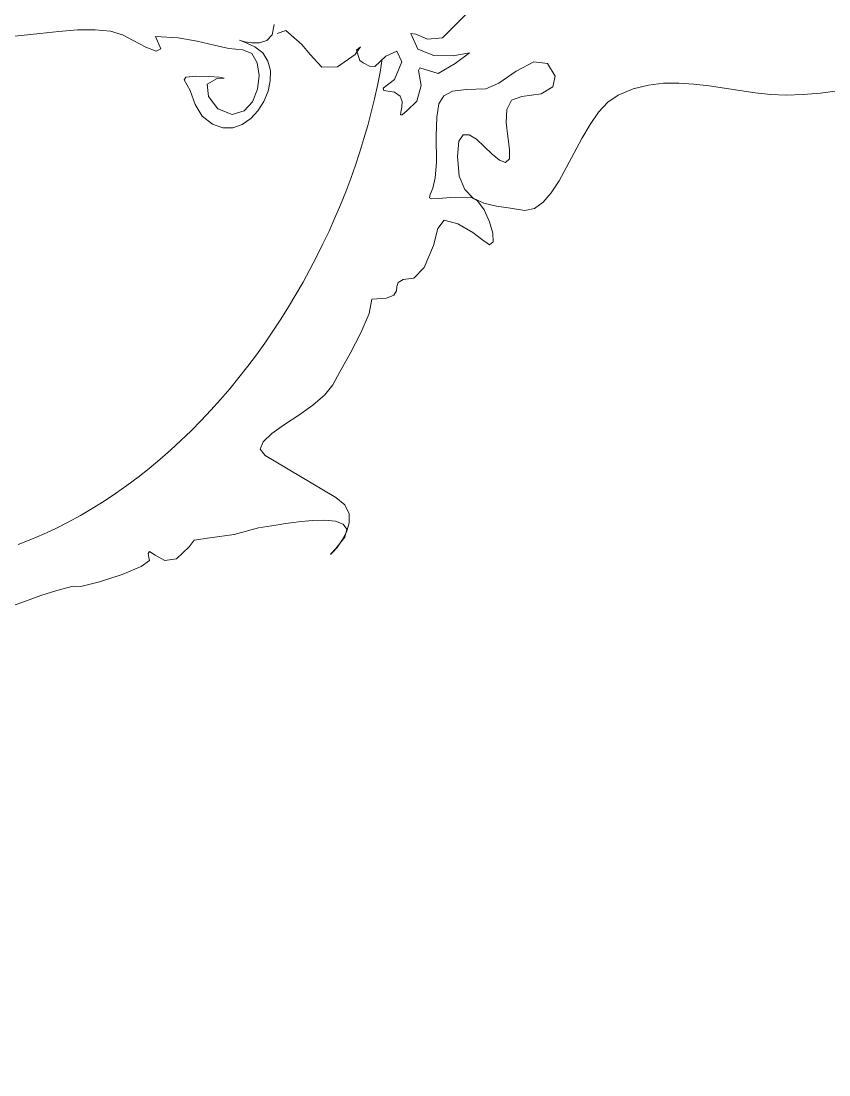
# Model space of a CAD drawing. Header units: centimetres. Extents: x -377343 to 693706, y 194584 to 813780.
# Drawn here: x 181948.4 to 181992, y 498772.4 to 498829.3 of the extents above; entities that cross this region are included whole.
import ezdxf

# ---------------------------------------------------------------- set-up
doc = ezdxf.new("R2010")
doc.units = ezdxf.units.CM
doc.layers.add('PIPA', color=11, linetype='Continuous')
doc.layers.add('TEXT', color=7, linetype='Continuous')

msp = doc.modelspace()

# ---------------------------------------------------------------- linework, layer by layer
at = {"layer": 'PIPA', "lineweight": 35, "extrusion": (0, 0.816497, 0.57735), "elevation": 193451.324}
msp.add_lwpolyline([(-421704.212, -325591.681), (-159560.265, -63447.734), (377343.333, -600351.331), (-158232.47, -1135927.133), (-693706.405, -600453.199), (-454216.825, -360963.619)], dxfattribs=at)
at = {"layer": 'TEXT', "color": 2, "linetype": 'Continuous', "lineweight": 13}
for p, q in [((181972.468, 498829.697), (181971.171, 498828.4)), ((181972.468, 498829.697), (181971.171, 498828.4)), ((181949.424, 498828.644), (181948.429, 498828.528)), ((181949.424, 498828.644), (181948.429, 498828.528)), ((181950.456, 498828.755), (181949.424, 498828.644)), ((181950.456, 498828.755), (181949.424, 498828.644)), ((181951.473, 498828.832), (181950.456, 498828.755)), ((181951.473, 498828.832), (181950.456, 498828.755)), ((181952.422, 498828.845), (181951.473, 498828.832)), ((181952.422, 498828.845), (181951.473, 498828.832)), ((181953.249, 498828.765), (181952.422, 498828.845)), ((181953.249, 498828.765), (181952.422, 498828.845)), ((181953.902, 498828.562), (181953.249, 498828.765)), ((181953.902, 498828.562), (181953.249, 498828.765)), ((181962.091, 498829.13), (181961.977, 498828.57)), ((181962.091, 498829.13), (181961.977, 498828.57)), ((181962.715, 498828.8), (181962.253, 498828.643)), ((181962.715, 498828.8), (181962.253, 498828.643)), ((181963.574, 498828.055), (181962.715, 498828.8)), ((181963.574, 498828.055), (181962.715, 498828.8)), ((181969.73, 498828.598), (181969.469, 498828.643)), ((181969.73, 498828.598), (181969.469, 498828.643)), ((181969.469, 498828.643), (181969.837, 498827.795)), ((181969.469, 498828.643), (181969.837, 498827.795)), ((181948.429, 498828.528), (181947.526, 498828.437)), ((181948.429, 498828.528), (181947.526, 498828.437)), ((181954.469, 498828.266), (181953.902, 498828.562)), ((181954.469, 498828.266), (181953.902, 498828.562)), ((181955.149, 498827.903), (181954.469, 498828.266)), ((181955.149, 498827.903), (181954.469, 498828.266)), ((181955.686, 498828.481), (181955.975, 498827.805)), ((181955.686, 498828.481), (181955.975, 498827.805)), ((181956.898, 498828.405), (181955.686, 498828.481)), ((181956.898, 498828.405), (181955.686, 498828.481)), ((181957.936, 498828.224), (181956.898, 498828.405)), ((181957.936, 498828.224), (181956.898, 498828.405)), ((181958.838, 498828.009), (181957.936, 498828.224)), ((181958.838, 498828.009), (181957.936, 498828.224)), ((181960.265, 498828.265), (181960.221, 498828.282)), ((181960.221, 498828.282), (181960.454, 498828.185)), ((181960.265, 498828.265), (181960.221, 498828.282)), ((181960.221, 498828.282), (181960.454, 498828.185)), ((181960.509, 498828.194), (181960.265, 498828.265)), ((181960.509, 498828.194), (181960.265, 498828.265)), ((181960.454, 498828.185), (181961.037, 498827.914)), ((181960.454, 498828.185), (181961.037, 498827.914)), ((181960.877, 498828.129), (181960.509, 498828.194)), ((181960.877, 498828.129), (181960.509, 498828.194)), ((181961.295, 498828.13), (181960.877, 498828.129)), ((181961.295, 498828.13), (181960.877, 498828.129)), ((181961.687, 498828.257), (181961.295, 498828.13)), ((181961.687, 498828.257), (181961.295, 498828.13)), ((181961.977, 498828.57), (181961.687, 498828.257)), ((181961.977, 498828.57), (181961.687, 498828.257)), ((181970.369, 498828.337), (181969.73, 498828.598)), ((181970.369, 498828.337), (181969.73, 498828.598)), ((181971.171, 498828.4), (181970.369, 498828.337)), ((181971.171, 498828.4), (181970.369, 498828.337)), ((181955.723, 498827.681), (181955.149, 498827.903)), ((181955.723, 498827.681), (181955.149, 498827.903)), ((181955.975, 498827.805), (181955.723, 498827.681)), ((181955.975, 498827.805), (181955.723, 498827.681)), ((181959.642, 498827.828), (181958.838, 498828.009)), ((181959.642, 498827.828), (181958.838, 498828.009)), ((181960.388, 498827.752), (181959.642, 498827.828)), ((181960.388, 498827.752), (181959.642, 498827.828)), ((181960.88, 498827.559), (181960.388, 498827.752)), ((181960.88, 498827.559), (181960.388, 498827.752)), ((181961.176, 498827.06), (181960.88, 498827.559)), ((181961.176, 498827.06), (181960.88, 498827.559)), ((181961.037, 498827.914), (181961.475, 498827.588)), ((181961.037, 498827.914), (181961.475, 498827.588)), ((181961.475, 498827.588), (181961.752, 498827.155)), ((181961.475, 498827.588), (181961.752, 498827.155)), ((181964.036, 498827.508), (181963.574, 498828.055)), ((181964.036, 498827.508), (181963.574, 498828.055)), ((181964.667, 498826.824), (181964.036, 498827.508)), ((181964.667, 498826.824), (181964.036, 498827.508)), ((181966.469, 498827.508), (181965.514, 498826.842)), ((181966.469, 498827.508), (181965.514, 498826.842)), ((181966.748, 498827.929), (181966.469, 498827.508)), ((181966.748, 498827.929), (181966.469, 498827.508)), ((181966.541, 498827.737), (181966.748, 498827.929)), ((181966.541, 498827.737), (181966.748, 498827.929)), ((181966.712, 498827.184), (181966.541, 498827.737)), ((181966.712, 498827.184), (181966.541, 498827.737)), ((181968.712, 498827.689), (181968.117, 498827.409)), ((181968.712, 498827.689), (181968.117, 498827.409)), ((181968.982, 498827.103), (181968.712, 498827.689)), ((181968.982, 498827.103), (181968.712, 498827.689)), ((181969.837, 498827.795), (181970.715, 498827.448)), ((181969.837, 498827.795), (181970.715, 498827.448)), ((181971.76, 498827.435), (181972.631, 498827.59)), ((181971.76, 498827.435), (181972.631, 498827.59)), ((181972.631, 498827.59), (181971.865, 498827.019)), ((181972.631, 498827.59), (181971.865, 498827.019)), ((181961.279, 498826.379), (181961.176, 498827.06)), ((181961.279, 498826.379), (181961.176, 498827.06)), ((181961.752, 498827.155), (181961.882, 498826.646)), ((181961.752, 498827.155), (181961.882, 498826.646)), ((181966.886, 498827.064), (181966.712, 498827.184)), ((181966.886, 498827.064), (181966.712, 498827.184)), ((181967.24, 498826.872), (181966.886, 498827.064)), ((181967.24, 498826.872), (181966.886, 498827.064)), ((181968.117, 498827.409), (181967.523, 498826.86)), ((181968.117, 498827.409), (181967.523, 498826.86)), ((181967.928, 498827.265), (181967.805, 498826.552)), ((181967.928, 498827.265), (181967.805, 498826.552)), ((181968.586, 498826.163), (181968.982, 498827.103)), ((181968.586, 498826.163), (181968.982, 498827.103)), ((181970.715, 498827.448), (181971.76, 498827.435)), ((181970.715, 498827.448), (181971.76, 498827.435)), ((181971.865, 498827.019), (181970.937, 498826.484)), ((181971.865, 498827.019), (181970.937, 498826.484)), ((181976.11, 498827.114), (181975.154, 498826.606)), ((181976.847, 498827.022), (181976.11, 498827.114)), ((181977.27, 498826.333), (181976.847, 498827.022)), ((181961.193, 498825.638), (181961.279, 498826.379)), ((181961.193, 498825.638), (181961.279, 498826.379)), ((181961.882, 498826.646), (181961.879, 498826.091)), ((181961.882, 498826.646), (181961.879, 498826.091)), ((181965.514, 498826.842), (181964.667, 498826.824)), ((181965.514, 498826.842), (181964.667, 498826.824)), ((181967.523, 498826.86), (181967.24, 498826.872)), ((181967.523, 498826.86), (181967.24, 498826.872)), ((181967.805, 498826.552), (181967.664, 498825.836)), ((181967.805, 498826.552), (181967.664, 498825.836)), ((181969.955, 498826.779), (181969.877, 498826.641)), ((181969.955, 498826.779), (181969.877, 498826.641)), ((181969.877, 498826.641), (181970.033, 498825.836)), ((181969.877, 498826.641), (181970.033, 498825.836)), ((181970.937, 498826.484), (181969.955, 498826.779)), ((181970.937, 498826.484), (181969.955, 498826.779)), ((181975.154, 498826.606), (181974.213, 498825.962)), ((181957.226, 498826.13), (181957.324, 498826.277)), ((181957.226, 498826.13), (181957.324, 498826.277)), ((181957.55, 498825.554), (181957.226, 498826.13)), ((181957.55, 498825.554), (181957.226, 498826.13)), ((181957.324, 498826.277), (181957.851, 498826.331)), ((181957.324, 498826.277), (181957.851, 498826.331)), ((181957.851, 498826.331), (181958.544, 498826.323)), ((181957.851, 498826.331), (181958.544, 498826.323)), ((181959.01, 498826.211), (181958.464, 498825.907)), ((181959.01, 498826.211), (181958.464, 498825.907)), ((181958.464, 498825.907), (181958.533, 498825.238)), ((181958.464, 498825.907), (181958.533, 498825.238)), ((181958.544, 498826.323), (181959.142, 498826.28)), ((181958.544, 498826.323), (181959.142, 498826.28)), ((181959.384, 498826.233), (181959.01, 498826.211)), ((181959.384, 498826.233), (181959.01, 498826.211)), ((181959.142, 498826.28), (181959.384, 498826.233)), ((181959.142, 498826.28), (181959.384, 498826.233)), ((181961.879, 498826.091), (181961.756, 498825.523)), ((181961.879, 498826.091), (181961.756, 498825.523)), ((181967.664, 498825.836), (181967.507, 498825.119)), ((181967.664, 498825.836), (181967.507, 498825.119)), ((181967.973, 498825.692), (181968.586, 498826.163)), ((181967.973, 498825.692), (181968.586, 498826.163)), ((181970.033, 498825.836), (181969.793, 498824.995)), ((181970.033, 498825.836), (181969.793, 498824.995)), ((181974.213, 498825.962), (181973.522, 498825.644)), ((181977.13, 498825.765), (181977.27, 498826.333)), ((181982.294, 498825.852), (181981.475, 498825.648)), ((181983.113, 498825.951), (181982.294, 498825.852)), ((181983.934, 498825.964), (181983.113, 498825.951)), ((181984.755, 498825.911), (181983.934, 498825.964)), ((181985.579, 498825.813), (181984.755, 498825.911)), ((181986.405, 498825.688), (181985.579, 498825.813)), ((181957.821, 498824.815), (181957.55, 498825.554)), ((181957.821, 498824.815), (181957.55, 498825.554)), ((181958.533, 498825.238), (181959.044, 498824.569)), ((181958.533, 498825.238), (181959.044, 498824.569)), ((181960.919, 498824.957), (181961.193, 498825.638)), ((181960.919, 498824.957), (181961.193, 498825.638)), ((181961.756, 498825.523), (181961.529, 498824.971)), ((181961.756, 498825.523), (181961.529, 498824.971)), ((181968.009, 498825.563), (181967.973, 498825.692)), ((181968.009, 498825.563), (181967.973, 498825.692)), ((181968.58, 498825.476), (181968.009, 498825.563)), ((181968.58, 498825.476), (181968.009, 498825.563)), ((181968.884, 498825.257), (181968.58, 498825.476)), ((181968.884, 498825.257), (181968.58, 498825.476)), ((181968.994, 498824.965), (181968.884, 498825.257)), ((181968.994, 498824.965), (181968.884, 498825.257)), ((181971.244, 498825.28), (181970.981, 498824.834)), ((181971.716, 498825.523), (181971.244, 498825.28)), ((181972.455, 498825.624), (181971.716, 498825.523)), ((181973.522, 498825.644), (181972.455, 498825.624)), ((181974.9, 498825.041), (181975.468, 498825.238)), ((181975.468, 498825.238), (181976.504, 498825.38)), ((181976.504, 498825.38), (181977.13, 498825.765)), ((181980.657, 498825.319), (181980.109, 498824.936)), ((181981.475, 498825.648), (181980.657, 498825.319)), ((181987.233, 498825.556), (181986.405, 498825.688)), ((181988.065, 498825.438), (181987.233, 498825.556)), ((181988.899, 498825.352), (181988.065, 498825.438)), ((181989.738, 498825.319), (181988.899, 498825.352)), ((181990.662, 498825.347), (181989.738, 498825.319)), ((181991.585, 498825.426), (181990.662, 498825.347)), ((181992.506, 498825.549), (181991.585, 498825.426)), ((181958.199, 498824.184), (181957.821, 498824.815)), ((181958.199, 498824.184), (181957.821, 498824.815)), ((181960.46, 498824.458), (181960.919, 498824.957)), ((181960.46, 498824.458), (181960.919, 498824.957)), ((181961.529, 498824.971), (181961.212, 498824.467)), ((181961.529, 498824.971), (181961.212, 498824.467)), ((181967.507, 498825.119), (181967.333, 498824.4)), ((181967.507, 498825.119), (181967.333, 498824.4)), ((181968.936, 498824.398), (181968.987, 498824.659)), ((181968.936, 498824.398), (181968.987, 498824.659)), ((181968.987, 498824.659), (181968.994, 498824.965)), ((181968.987, 498824.659), (181968.994, 498824.965)), ((181969.793, 498824.995), (181969.27, 498824.481)), ((181969.793, 498824.995), (181969.27, 498824.481)), ((181970.981, 498824.834), (181970.867, 498824.125)), ((181974.653, 498824.531), (181974.9, 498825.041)), ((181980.109, 498824.936), (181979.607, 498824.39)), ((181958.762, 498823.75), (181958.199, 498824.184)), ((181958.762, 498823.75), (181958.199, 498824.184)), ((181959.044, 498824.569), (181959.82, 498824.265)), ((181959.044, 498824.569), (181959.82, 498824.265)), ((181959.82, 498824.265), (181960.46, 498824.458)), ((181959.82, 498824.265), (181960.46, 498824.458)), ((181961.212, 498824.467), (181960.818, 498824.042)), ((181961.212, 498824.467), (181960.818, 498824.042)), ((181967.333, 498824.4), (181967.142, 498823.681)), ((181967.333, 498824.4), (181967.142, 498823.681)), ((181968.916, 498824.241), (181968.936, 498824.398)), ((181968.916, 498824.241), (181968.936, 498824.398)), ((181969.003, 498824.249), (181968.916, 498824.241)), ((181969.003, 498824.249), (181968.916, 498824.241)), ((181969.27, 498824.481), (181969.003, 498824.249)), ((181969.27, 498824.481), (181969.003, 498824.249)), ((181970.867, 498824.125), (181970.842, 498823.091)), ((181974.624, 498823.834), (181974.653, 498824.531)), ((181979.607, 498824.39), (181979.143, 498823.723)), ((181959.32, 498823.55), (181958.762, 498823.75)), ((181959.32, 498823.55), (181958.762, 498823.75)), ((181959.858, 498823.553), (181959.32, 498823.55)), ((181959.858, 498823.553), (181959.32, 498823.55)), ((181960.362, 498823.727), (181959.858, 498823.553)), ((181960.362, 498823.727), (181959.858, 498823.553)), ((181960.818, 498824.042), (181960.362, 498823.727)), ((181960.818, 498824.042), (181960.362, 498823.727)), ((181967.142, 498823.681), (181966.935, 498822.962)), ((181967.142, 498823.681), (181966.935, 498822.962)), ((181974.706, 498823.075), (181974.624, 498823.834)), ((181979.143, 498823.723), (181978.706, 498822.978)), ((181966.935, 498822.962), (181966.713, 498822.243)), ((181966.935, 498822.962), (181966.713, 498822.243)), ((181970.842, 498823.091), (181970.847, 498821.671)), ((181972.063, 498822.819), (181972.285, 498823.176)), ((181972.285, 498823.176), (181972.61, 498823.175)), ((181972.61, 498823.175), (181973.006, 498822.928)), ((181974.796, 498822.378), (181974.706, 498823.075)), ((181978.706, 498822.978), (181978.288, 498822.195)), ((181971.982, 498821.995), (181972.063, 498822.819)), ((181973.006, 498822.928), (181973.435, 498822.543)), ((181973.435, 498822.543), (181973.863, 498822.132)), ((181966.713, 498822.243), (181966.474, 498821.526)), ((181966.713, 498822.243), (181966.474, 498821.526)), ((181972.086, 498820.936), (181971.982, 498821.995)), ((181973.863, 498822.132), (181974.255, 498821.805)), ((181974.576, 498821.671), (181974.787, 498821.869)), ((181974.787, 498821.869), (181974.796, 498822.378)), ((181978.288, 498822.195), (181977.879, 498821.417)), ((181966.474, 498821.526), (181966.22, 498820.81)), ((181966.474, 498821.526), (181966.22, 498820.81)), ((181970.847, 498821.671), (181970.784, 498820.846)), ((181974.255, 498821.805), (181974.576, 498821.671)), ((181977.879, 498821.417), (181977.469, 498820.687)), ((181966.22, 498820.81), (181965.95, 498820.096)), ((181966.22, 498820.81), (181965.95, 498820.096)), ((181970.784, 498820.846), (181970.648, 498820.285)), ((181972.379, 498820.211), (181972.086, 498820.936)), ((181977.469, 498820.687), (181977.048, 498820.045)), ((181970.648, 498820.285), (181970.518, 498819.941)), ((181972.831, 498819.749), (181972.379, 498820.211)), ((181965.95, 498820.096), (181965.665, 498819.386)), ((181965.95, 498820.096), (181965.665, 498819.386)), ((181970.518, 498819.941), (181970.472, 498819.766)), ((181970.472, 498819.766), (181970.59, 498819.712)), ((181970.59, 498819.712), (181970.949, 498819.733)), ((181970.949, 498819.733), (181971.631, 498819.78)), ((181971.631, 498819.78), (181972.712, 498819.806)), ((181972.712, 498819.806), (181973.071, 498819.608)), ((181973.412, 498819.476), (181972.831, 498819.749)), ((181973.071, 498819.608), (181973.42, 498819.115)), ((181976.608, 498819.535), (181976.139, 498819.198)), ((181977.048, 498820.045), (181976.608, 498819.535)), ((181965.665, 498819.386), (181965.365, 498818.679)), ((181965.665, 498819.386), (181965.365, 498818.679)), ((181974.092, 498819.322), (181973.412, 498819.476)), ((181973.42, 498819.115), (181973.709, 498818.479)), ((181974.841, 498819.213), (181974.092, 498819.322)), ((181975.63, 498819.076), (181974.841, 498819.213)), ((181976.139, 498819.198), (181975.63, 498819.076)), ((181965.365, 498818.679), (181965.05, 498817.976)), ((181965.365, 498818.679), (181965.05, 498817.976)), ((181971.261, 498818.562), (181970.928, 498818.104)), ((181972.012, 498818.367), (181971.261, 498818.562)), ((181973.709, 498818.479), (181973.89, 498817.851)), ((181965.05, 498817.976), (181964.72, 498817.277)), ((181965.05, 498817.976), (181964.72, 498817.277)), ((181970.928, 498818.104), (181970.7, 498817.194)), ((181972.809, 498817.898), (181972.012, 498818.367)), ((181973.279, 498817.536), (181972.809, 498817.898)), ((181973.89, 498817.851), (181973.911, 498817.383)), ((181964.72, 498817.277), (181964.376, 498816.584)), ((181964.72, 498817.277), (181964.376, 498816.584)), ((181973.724, 498817.228), (181973.279, 498817.536)), ((181973.911, 498817.383), (181973.724, 498817.228)), ((181970.7, 498817.194), (181970.183, 498816.014)), ((181964.376, 498816.584), (181964.018, 498815.896)), ((181964.376, 498816.584), (181964.018, 498815.896)), ((181964.018, 498815.896), (181963.645, 498815.215)), ((181964.018, 498815.896), (181963.645, 498815.215)), ((181970.183, 498816.014), (181969.631, 498815.428)), ((181963.645, 498815.215), (181963.258, 498814.54)), ((181963.645, 498815.215), (181963.258, 498814.54)), ((181968.791, 498815.203), (181968.72, 498814.981)), ((181969.045, 498815.365), (181968.791, 498815.203)), ((181969.631, 498815.428), (181969.045, 498815.365)), ((181963.258, 498814.54), (181962.858, 498813.873)), ((181963.258, 498814.54), (181962.858, 498813.873)), ((181968.548, 498814.518), (181968.154, 498814.356)), ((181968.688, 498814.74), (181968.548, 498814.518)), ((181968.72, 498814.981), (181968.688, 498814.74)), ((181962.858, 498813.873), (181962.444, 498813.214)), ((181962.858, 498813.873), (181962.444, 498813.214)), ((181967.361, 498814.293), (181967.211, 498813.517)), ((181968.154, 498814.356), (181967.361, 498814.293)), ((181967.211, 498813.517), (181966.77, 498812.479)), ((181962.444, 498813.214), (181962.017, 498812.564)), ((181962.444, 498813.214), (181962.017, 498812.564)), ((181962.017, 498812.564), (181961.577, 498811.923)), ((181962.017, 498812.564), (181961.577, 498811.923)), ((181966.77, 498812.479), (181966.193, 498811.368)), ((181961.577, 498811.923), (181961.124, 498811.292)), ((181961.577, 498811.923), (181961.124, 498811.292)), ((181961.124, 498811.292), (181960.658, 498810.671)), ((181961.124, 498811.292), (181960.658, 498810.671)), ((181966.193, 498811.368), (181965.635, 498810.37)), ((181960.658, 498810.671), (181960.179, 498810.061)), ((181960.658, 498810.671), (181960.179, 498810.061)), ((181960.179, 498810.061), (181959.688, 498809.462)), ((181960.179, 498810.061), (181959.688, 498809.462)), ((181965.635, 498810.37), (181965.253, 498809.672)), ((181959.688, 498809.462), (181959.185, 498808.876)), ((181959.688, 498809.462), (181959.185, 498808.876)), ((181965.253, 498809.672), (181964.83, 498809.122)), ((181959.185, 498808.876), (181958.67, 498808.302)), ((181959.185, 498808.876), (181958.67, 498808.302)), ((181964.83, 498809.122), (181964.181, 498808.575)), ((181958.67, 498808.302), (181958.143, 498807.741)), ((181958.67, 498808.302), (181958.143, 498807.741)), ((181964.181, 498808.575), (181963.414, 498808.038)), ((181958.143, 498807.741), (181957.604, 498807.195)), ((181958.143, 498807.741), (181957.604, 498807.195)), ((181963.414, 498808.038), (181962.638, 498807.523)), ((181957.604, 498807.195), (181957.054, 498806.662)), ((181957.604, 498807.195), (181957.054, 498806.662)), ((181961.96, 498807.038), (181961.49, 498806.593)), ((181962.638, 498807.523), (181961.96, 498807.038)), ((181957.054, 498806.662), (181956.493, 498806.145)), ((181957.054, 498806.662), (181956.493, 498806.145)), ((181961.49, 498806.593), (181961.335, 498806.198)), ((181956.493, 498806.145), (181955.92, 498805.643)), ((181956.493, 498806.145), (181955.92, 498805.643)), ((181961.335, 498806.198), (181961.604, 498805.861)), ((181955.92, 498805.643), (181955.337, 498805.157)), ((181955.92, 498805.643), (181955.337, 498805.157)), ((181961.604, 498805.861), (181965.415, 498803.591)), ((181955.337, 498805.157), (181954.743, 498804.688)), ((181955.337, 498805.157), (181954.743, 498804.688)), ((181954.139, 498804.237), (181953.525, 498803.803)), ((181954.139, 498804.237), (181953.525, 498803.803)), ((181954.743, 498804.688), (181954.139, 498804.237)), ((181954.743, 498804.688), (181954.139, 498804.237)), ((181953.525, 498803.803), (181952.9, 498803.387)), ((181953.525, 498803.803), (181952.9, 498803.387)), ((181952.9, 498803.387), (181952.266, 498802.991)), ((181952.9, 498803.387), (181952.266, 498802.991)), ((181965.415, 498803.591), (181965.912, 498803.183)), ((181965.912, 498803.183), (181966.131, 498802.713)), ((181951.622, 498802.614), (181950.968, 498802.257)), ((181951.622, 498802.614), (181950.968, 498802.257)), ((181952.266, 498802.991), (181951.622, 498802.614)), ((181952.266, 498802.991), (181951.622, 498802.614)), ((181966.131, 498802.713), (181966.135, 498802.214)), ((181950.305, 498801.921), (181949.633, 498801.606)), ((181950.305, 498801.921), (181949.633, 498801.606)), ((181950.968, 498802.257), (181950.305, 498801.921)), ((181950.968, 498802.257), (181950.305, 498801.921)), ((181961.247, 498801.942), (181959.935, 498801.591)), ((181962.415, 498802.131), (181961.247, 498801.942)), ((181962.582, 498802.159), (181962.415, 498802.131)), ((181962.984, 498802.222), (181962.582, 498802.159)), ((181963.543, 498802.296), (181962.984, 498802.222)), ((181964.183, 498802.352), (181963.543, 498802.296)), ((181964.827, 498802.365), (181964.183, 498802.352)), ((181965.398, 498802.307), (181964.827, 498802.365)), ((181965.819, 498802.151), (181965.398, 498802.307)), ((181966.013, 498801.872), (181965.819, 498802.151)), ((181966.135, 498802.214), (181965.987, 498801.722)), ((181949.633, 498801.606), (181948.952, 498801.313)), ((181949.633, 498801.606), (181948.952, 498801.313)), ((181958.604, 498801.402), (181957.764, 498801.288)), ((181959.935, 498801.591), (181958.604, 498801.402)), ((181965.415, 498800.834), (181965.904, 498801.442)), ((181965.987, 498801.722), (181965.749, 498801.27)), ((181965.904, 498801.442), (181966.013, 498801.872)), ((181948.952, 498801.313), (181948.263, 498801.042)), ((181948.952, 498801.313), (181948.263, 498801.042)), ((181957.499, 498800.921), (181956.821, 498800.267)), ((181957.764, 498801.288), (181957.499, 498800.921)), ((181965.159, 498800.563), (181965.415, 498800.834)), ((181965.485, 498800.894), (181965.256, 498800.628)), ((181965.749, 498801.27), (181965.485, 498800.894)), ((181955.361, 498800.672), (181955.289, 498800.564)), ((181955.289, 498800.564), (181955.325, 498800.348)), ((181955.325, 498800.348), (181955.361, 498800.186)), ((181955.668, 498800.477), (181955.361, 498800.672)), ((181956.19, 498800.192), (181955.668, 498800.477)), ((181956.821, 498800.267), (181956.19, 498800.192)), ((181965.256, 498800.628), (181965.127, 498800.506)), ((181965.127, 498800.506), (181965.159, 498800.563)), ((181954.9, 498799.855), (181953.871, 498799.432)), ((181955.361, 498800.186), (181954.9, 498799.855)), ((181953.871, 498799.432), (181952.658, 498799.036)), ((181950.344, 498798.566), (181949.493, 498798.291)), ((181951.226, 498798.807), (181950.344, 498798.566)), ((181951.649, 498798.787), (181951.226, 498798.807)), ((181952.658, 498799.036), (181951.649, 498798.787)), ((181948.664, 498797.995), (181947.85, 498797.693)), ((181949.493, 498798.291), (181948.664, 498797.995))]:
    msp.add_line(p, q, dxfattribs=at)

doc.saveas('drawing.dxf')
